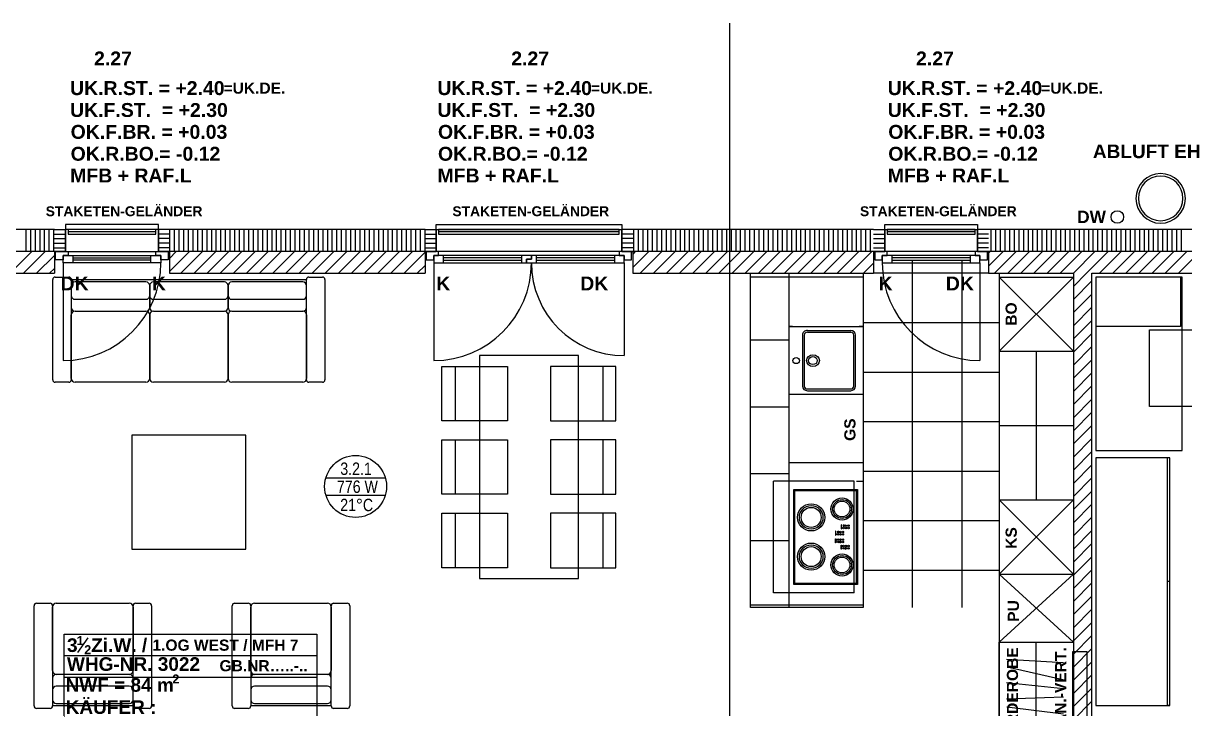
# Model space of a CAD drawing. Header units: millimetres. Extents: x -13068 to 19137, y -13507 to 12485.
# Drawn here: x -5707 to 3680, y 5878 to 11415 of the extents above; entities that cross this region are included whole.
import ezdxf

# ---------------------------------------------------------------- set-up
doc = ezdxf.new("R2010")
doc.units = ezdxf.units.MM
doc.header["$LTSCALE"] = 500
doc.layers.get('0').update_dxf_attribs({"lineweight": 18})
for name, color, linetype in [('A04_1.OGHaus 7$0$010 Aussenwände', 8, 'Continuous'), ('A04_1.OGHaus 7$0$010 Aussenwände Bauteilschraffuren', 8, 'Continuous'), ('A04_1.OGHaus 7$0$010 Aussenwände Schichttrennlinien', 8, 'Continuous'), ('A04_1.OGHaus 7$0$010 Fenster', 8, 'Continuous'), ('A04_1.OGHaus 7$0$015 Innenwände', 8, 'Continuous'), ('A04_1.OGHaus 7$0$015 Innenwände Bauteilschraffuren', 8, 'Continuous'), ('A04_1.OGHaus 7$0$060 Möbel Einbau', 8, 'Continuous'), ('A04_1.OGHaus 7$0$060 Möbel Einbau Bauteilschraffuren', 8, 'Continuous'), ('A04_1.OGHaus 7$0$065 Möbel Einrichtung', 8, 'Continuous'), ('A04_1.OGHaus 7$0$090 Schraffuren', 8, 'Continuous'), ('A04_1.OGHaus 7$0$155 Beschriftungen Projekt', 8, 'Continuous'), ('A_OG01_Haus 7$0$MRI XREF', 8, 'Continuous'), ('H-RAUMNUMMERN', 240, 'Continuous'), ('MRI XREF', 8, 'Continuous')]:
    doc.layers.add(name, color=color, linetype=linetype)
doc.styles.add('A04_1.OGHaus 7$0$arial', font='')
doc.styles.add('MRI', font='ARIALN.TTF')
doc.styles.get('A04_1.OGHaus 7$0$arial').set_extended_font_data('Arial', bold=True)

# ---------------------------------------------------------------- blocks, each defined once
blk = doc.blocks.new('A04_1.OGHaus 7')
at = {"layer": 'A04_1.OGHaus 7$0$010 Aussenwände'}
for p, q in [((4.4868, 28.2722), (4.4868, 5.4421)), ((-0.9682, 26.6072), (-2.2632, 26.6072)), ((-0.9682, 26.6072), (-0.8782, 26.6072)), ((-0.8782, 26.6072), (-0.8782, 26.4272)), ((-0.1482, 26.6072), (-0.8582, 26.6072)), ((-0.8582, 26.6072), (-0.8582, 26.5672)), ((-0.1482, 26.5872), (-0.8582, 26.5872)), ((-0.8582, 26.5672), (-0.1482, 26.5672)), ((-0.1482, 26.5672), (-0.1482, 26.6072)), ((-0.0382, 26.6072), (-0.1282, 26.6072)), ((-0.1282, 26.6072), (-0.1282, 26.4272)), ((2.0268, 26.6072), (-0.0382, 26.6072)), ((2.0268, 26.6072), (2.1168, 26.6072)), ((2.1168, 26.6072), (2.1168, 26.4272)), ((3.5968, 26.6072), (2.1368, 26.6072)), ((2.1368, 26.6072), (2.1368, 26.5672)), ((3.5968, 26.5872), (2.1368, 26.5872)), ((2.1368, 26.5672), (3.5968, 26.5672)), ((3.5968, 26.5672), (3.5968, 26.6072)), ((3.7068, 26.6072), (3.6168, 26.6072)), ((3.6168, 26.6072), (3.6168, 26.4272)), ((5.6518, 26.6072), (3.7068, 26.6072)), ((5.6518, 26.6072), (5.7418, 26.6072)), ((5.7418, 26.6072), (5.7418, 26.4272)), ((6.4718, 26.6072), (5.7618, 26.6072)), ((5.7618, 26.6072), (5.7618, 26.5672)), ((6.4718, 26.5872), (5.7618, 26.5872)), ((5.7618, 26.5672), (6.4718, 26.5672)), ((6.4718, 26.5672), (6.4718, 26.6072)), ((6.5818, 26.6072), (6.4918, 26.6072)), ((6.4918, 26.6072), (6.4918, 26.4272)), ((8.2618, 26.6072), (6.5818, 26.6072)), ((-0.9682, 26.4272), (-0.8782, 26.4272)), ((-0.8782, 26.4272), (-0.9682, 26.4272)), ((-0.9682, 26.4272), (-0.9682, 26.3622)), ((-0.0382, 26.4272), (-0.1282, 26.4272)), ((-0.1282, 26.4272), (-0.0382, 26.4272)), ((-0.0382, 26.4272), (-0.0382, 26.3622)), ((2.0268, 26.4272), (2.1168, 26.4272)), ((2.1168, 26.4272), (2.0268, 26.4272)), ((2.0268, 26.4272), (2.0268, 26.3622)), ((3.7068, 26.4272), (3.6168, 26.4272)), ((3.6168, 26.4272), (3.7068, 26.4272)), ((3.7068, 26.4272), (3.7068, 26.3622)), ((5.6518, 26.4272), (5.7418, 26.4272)), ((5.7418, 26.4272), (5.6518, 26.4272)), ((5.6518, 26.4272), (5.6518, 26.3622)), ((6.5818, 26.4272), (6.4918, 26.4272)), ((6.4918, 26.4272), (6.5818, 26.4272)), ((6.5818, 26.4272), (6.5818, 26.3622)), ((-0.9682, 26.3622), (-0.9682, 26.2522)), ((-0.0382, 26.3622), (-0.0382, 26.2522)), ((2.0268, 26.3622), (2.0268, 26.2522)), ((3.7068, 26.3622), (3.7068, 26.2522)), ((5.6518, 26.3622), (5.6518, 26.2522)), ((6.5818, 26.3622), (6.5818, 26.2522)), ((-1.9082, 26.2522), (-0.9682, 26.2522)), ((-0.0382, 26.2522), (2.0268, 26.2522)), ((3.7068, 26.2522), (5.6518, 26.2522)), ((6.5818, 26.2522), (7.2668, 26.2522)), ((7.4168, 26.2522), (8.2618, 26.2522))]:
    blk.add_line(p, q, dxfattribs=at)
for radius, start, end in [(0.2, 90, 270), (0.18, 90, 270), (0.2, 270, 90), (0.18, 270, 90)]:
    blk.add_arc((7.9718, 26.8572), radius, start, end, dxfattribs=at)
at = {"layer": 'A04_1.OGHaus 7$0$010 Aussenwände Bauteilschraffuren'}
for p, q in [((-1.2, 26.6072), (-1.2, 26.4272)), ((-1.1625, 26.6072), (-1.1625, 26.4272)), ((-1.125, 26.6072), (-1.125, 26.4272)), ((-1.0875, 26.6072), (-1.0875, 26.4272)), ((-1.05, 26.6072), (-1.05, 26.4272)), ((-1.0125, 26.6072), (-1.0125, 26.4272)), ((-0.975, 26.6072), (-0.975, 26.4272)), ((-0.9682, 26.5697), (-0.8782, 26.5697)), ((-0.0382, 26.5697), (-0.1282, 26.5697)), ((-0.0375, 26.6072), (-0.0375, 26.4272)), ((0, 26.6072), (0, 26.4272)), ((0.0375, 26.6072), (0.0375, 26.4272)), ((0.075, 26.6072), (0.075, 26.4272)), ((0.1125, 26.6072), (0.1125, 26.4272)), ((0.15, 26.6072), (0.15, 26.4272)), ((0.1875, 26.6072), (0.1875, 26.4272)), ((0.225, 26.6072), (0.225, 26.4272)), ((0.2625, 26.6072), (0.2625, 26.4272)), ((0.3, 26.6072), (0.3, 26.4272)), ((0.3375, 26.6072), (0.3375, 26.4272)), ((0.375, 26.6072), (0.375, 26.4272)), ((0.4125, 26.6072), (0.4125, 26.4272)), ((0.45, 26.6072), (0.45, 26.4272)), ((0.4875, 26.6072), (0.4875, 26.4272)), ((0.525, 26.6072), (0.525, 26.4272)), ((0.5625, 26.6072), (0.5625, 26.4272)), ((0.6, 26.6072), (0.6, 26.4272)), ((0.6375, 26.6072), (0.6375, 26.4272)), ((0.675, 26.6072), (0.675, 26.4272)), ((0.7125, 26.6072), (0.7125, 26.4272)), ((0.75, 26.6072), (0.75, 26.4272)), ((0.7875, 26.6072), (0.7875, 26.4272)), ((0.825, 26.6072), (0.825, 26.4272)), ((0.8625, 26.6072), (0.8625, 26.4272)), ((0.9, 26.6072), (0.9, 26.4272)), ((0.9375, 26.6072), (0.9375, 26.4272)), ((0.975, 26.6072), (0.975, 26.4272)), ((1.0125, 26.6072), (1.0125, 26.4272)), ((1.05, 26.6072), (1.05, 26.4272)), ((1.0875, 26.6072), (1.0875, 26.4272)), ((1.125, 26.6072), (1.125, 26.4272)), ((1.1625, 26.6072), (1.1625, 26.4272)), ((1.2, 26.6072), (1.2, 26.4272)), ((1.2375, 26.6072), (1.2375, 26.4272)), ((1.275, 26.6072), (1.275, 26.4272)), ((1.3125, 26.6072), (1.3125, 26.4272)), ((1.35, 26.6072), (1.35, 26.4272)), ((1.3875, 26.6072), (1.3875, 26.4272)), ((1.425, 26.6072), (1.425, 26.4272)), ((1.4625, 26.6072), (1.4625, 26.4272)), ((1.5, 26.6072), (1.5, 26.4272)), ((1.5375, 26.6072), (1.5375, 26.4272)), ((1.575, 26.6072), (1.575, 26.4272)), ((1.6125, 26.6072), (1.6125, 26.4272)), ((1.65, 26.6072), (1.65, 26.4272)), ((1.6875, 26.6072), (1.6875, 26.4272)), ((1.725, 26.6072), (1.725, 26.4272)), ((1.7625, 26.6072), (1.7625, 26.4272)), ((1.8, 26.6072), (1.8, 26.4272)), ((1.8375, 26.6072), (1.8375, 26.4272)), ((1.875, 26.6072), (1.875, 26.4272)), ((1.9125, 26.6072), (1.9125, 26.4272)), ((1.95, 26.6072), (1.95, 26.4272)), ((1.9875, 26.6072), (1.9875, 26.4272)), ((2.025, 26.6072), (2.025, 26.4272)), ((2.0268, 26.5697), (2.1168, 26.5697)), ((3.7068, 26.5697), (3.6168, 26.5697)), ((3.7125, 26.6072), (3.7125, 26.4272)), ((3.75, 26.6072), (3.75, 26.4272)), ((3.7875, 26.6072), (3.7875, 26.4272)), ((3.825, 26.6072), (3.825, 26.4272)), ((3.8625, 26.6072), (3.8625, 26.4272)), ((3.9, 26.6072), (3.9, 26.4272)), ((3.9375, 26.6072), (3.9375, 26.4272)), ((3.975, 26.6072), (3.975, 26.4272)), ((4.0125, 26.6072), (4.0125, 26.4272)), ((4.05, 26.6072), (4.05, 26.4272)), ((4.0875, 26.6072), (4.0875, 26.4272)), ((4.125, 26.6072), (4.125, 26.4272)), ((4.1625, 26.6072), (4.1625, 26.4272)), ((4.2, 26.6072), (4.2, 26.4272)), ((4.2375, 26.6072), (4.2375, 26.4272)), ((4.275, 26.6072), (4.275, 26.4272)), ((4.3125, 26.6072), (4.3125, 26.4272)), ((4.35, 26.6072), (4.35, 26.4272)), ((4.3875, 26.6072), (4.3875, 26.4272)), ((4.425, 26.6072), (4.425, 26.4272)), ((4.4625, 26.6072), (4.4625, 26.4272)), ((4.5, 26.6072), (4.5, 26.4272)), ((4.5375, 26.6072), (4.5375, 26.4272)), ((4.575, 26.6072), (4.575, 26.4272)), ((4.6125, 26.6072), (4.6125, 26.4272)), ((4.65, 26.6072), (4.65, 26.4272)), ((4.6875, 26.6072), (4.6875, 26.4272)), ((4.725, 26.6072), (4.725, 26.4272)), ((4.7625, 26.6072), (4.7625, 26.4272)), ((4.8, 26.6072), (4.8, 26.4272)), ((4.8375, 26.6072), (4.8375, 26.4272)), ((4.875, 26.6072), (4.875, 26.4272)), ((4.9125, 26.6072), (4.9125, 26.4272)), ((4.95, 26.6072), (4.95, 26.4272)), ((4.9875, 26.6072), (4.9875, 26.4272)), ((5.025, 26.6072), (5.025, 26.4272)), ((5.0625, 26.6072), (5.0625, 26.4272)), ((5.1, 26.6072), (5.1, 26.4272)), ((5.1375, 26.6072), (5.1375, 26.4272)), ((5.175, 26.6072), (5.175, 26.4272)), ((5.2125, 26.6072), (5.2125, 26.4272)), ((5.25, 26.6072), (5.25, 26.4272)), ((5.2875, 26.6072), (5.2875, 26.4272)), ((5.325, 26.6072), (5.325, 26.4272)), ((5.3625, 26.6072), (5.3625, 26.4272)), ((5.4, 26.6072), (5.4, 26.4272)), ((5.4375, 26.6072), (5.4375, 26.4272)), ((5.475, 26.6072), (5.475, 26.4272)), ((5.5125, 26.6072), (5.5125, 26.4272)), ((5.55, 26.6072), (5.55, 26.4272)), ((5.5875, 26.6072), (5.5875, 26.4272)), ((5.625, 26.6072), (5.625, 26.4272)), ((5.6518, 26.5697), (5.7418, 26.5697)), ((6.5818, 26.5697), (6.4918, 26.5697)), ((6.6, 26.6072), (6.6, 26.4272)), ((6.6375, 26.6072), (6.6375, 26.4272)), ((6.675, 26.6072), (6.675, 26.4272)), ((6.7125, 26.6072), (6.7125, 26.4272)), ((6.75, 26.6072), (6.75, 26.4272)), ((6.7875, 26.6072), (6.7875, 26.4272)), ((6.825, 26.6072), (6.825, 26.4272)), ((6.8625, 26.6072), (6.8625, 26.4272)), ((6.9, 26.6072), (6.9, 26.4272)), ((6.9375, 26.6072), (6.9375, 26.4272)), ((6.975, 26.6072), (6.975, 26.4272)), ((7.0125, 26.6072), (7.0125, 26.4272)), ((7.05, 26.6072), (7.05, 26.4272)), ((7.0875, 26.6072), (7.0875, 26.4272)), ((7.125, 26.6072), (7.125, 26.4272)), ((7.1625, 26.6072), (7.1625, 26.4272)), ((7.2, 26.6072), (7.2, 26.4272)), ((7.2375, 26.6072), (7.2375, 26.4272)), ((7.275, 26.6072), (7.275, 26.4272)), ((7.3125, 26.6072), (7.3125, 26.4272)), ((7.35, 26.6072), (7.35, 26.4272)), ((7.3875, 26.6072), (7.3875, 26.4272)), ((7.425, 26.6072), (7.425, 26.4272)), ((7.4625, 26.6072), (7.4625, 26.4272)), ((7.5, 26.6072), (7.5, 26.4272)), ((7.5375, 26.6072), (7.5375, 26.4272)), ((7.575, 26.6072), (7.575, 26.4272)), ((7.6125, 26.6072), (7.6125, 26.4272)), ((7.65, 26.6072), (7.65, 26.4272)), ((7.6875, 26.6072), (7.6875, 26.4272)), ((7.725, 26.6072), (7.725, 26.4272)), ((7.7625, 26.6072), (7.7625, 26.4272)), ((7.8, 26.6072), (7.8, 26.4272)), ((7.8375, 26.6072), (7.8375, 26.4272)), ((7.875, 26.6072), (7.875, 26.4272)), ((7.9125, 26.6072), (7.9125, 26.4272)), ((7.95, 26.6072), (7.95, 26.4272)), ((7.9875, 26.6072), (7.9875, 26.4272)), ((8.025, 26.6072), (8.025, 26.4272)), ((8.0625, 26.6072), (8.0625, 26.4272)), ((8.1, 26.6072), (8.1, 26.4272)), ((8.1375, 26.6072), (8.1375, 26.4272)), ((-0.9682, 26.5322), (-0.8782, 26.5322)), ((-0.9682, 26.4947), (-0.8782, 26.4947)), ((-0.0382, 26.5322), (-0.1282, 26.5322)), ((-0.0382, 26.4947), (-0.1282, 26.4947)), ((2.0268, 26.5322), (2.1168, 26.5322)), ((2.0268, 26.4947), (2.1168, 26.4947)), ((3.7068, 26.5322), (3.6168, 26.5322)), ((3.7068, 26.4947), (3.6168, 26.4947)), ((5.6518, 26.5322), (5.7418, 26.5322)), ((5.6518, 26.4947), (5.7418, 26.4947)), ((6.5818, 26.5322), (6.4918, 26.5322)), ((6.5818, 26.4947), (6.4918, 26.4947)), ((-1.325, 26.2522), (-1.15, 26.4272)), ((-1.2189, 26.2522), (-1.0439, 26.4272)), ((-1.1129, 26.2522), (-0.9682, 26.3968)), ((-0.9682, 26.4572), (-0.8782, 26.4572)), ((-0.0382, 26.4572), (-0.1282, 26.4572)), ((-0.0382, 26.3722), (0.0167, 26.4272)), ((-0.0382, 26.2662), (0.1228, 26.4272)), ((0.0538, 26.2522), (0.2288, 26.4272)), ((0.1599, 26.2522), (0.3349, 26.4272)), ((0.266, 26.2522), (0.441, 26.4272)), ((0.372, 26.2522), (0.547, 26.4272)), ((0.4781, 26.2522), (0.6531, 26.4272)), ((0.5842, 26.2522), (0.7592, 26.4272)), ((0.6902, 26.2522), (0.8652, 26.4272)), ((0.7963, 26.2522), (0.9713, 26.4272)), ((0.9024, 26.2522), (1.0774, 26.4272)), ((1.0084, 26.2522), (1.1834, 26.4272)), ((1.1145, 26.2522), (1.2895, 26.4272)), ((1.2206, 26.2522), (1.3956, 26.4272)), ((1.3266, 26.2522), (1.5016, 26.4272)), ((1.4327, 26.2522), (1.6077, 26.4272)), ((1.5388, 26.2522), (1.7138, 26.4272)), ((1.6448, 26.2522), (1.8198, 26.4272)), ((1.7509, 26.2522), (1.9259, 26.4272)), ((1.857, 26.2522), (2.0268, 26.422)), ((2.0268, 26.4572), (2.1168, 26.4572)), ((3.7068, 26.4572), (3.6168, 26.4572)), ((3.7068, 26.4049), (3.729, 26.4272)), ((3.7068, 26.2989), (3.8351, 26.4272)), ((3.7662, 26.2522), (3.9412, 26.4272)), ((3.8722, 26.2522), (4.0472, 26.4272)), ((3.9783, 26.2522), (4.1533, 26.4272)), ((4.0844, 26.2522), (4.2594, 26.4272)), ((4.1904, 26.2522), (4.3654, 26.4272)), ((4.2965, 26.2522), (4.4715, 26.4272)), ((4.4026, 26.2522), (4.5776, 26.4272)), ((4.5086, 26.2522), (4.6836, 26.4272)), ((4.6147, 26.2522), (4.7897, 26.4272)), ((4.7208, 26.2522), (4.8958, 26.4272)), ((4.8268, 26.2522), (5.0018, 26.4272)), ((4.9329, 26.2522), (5.1079, 26.4272)), ((5.0389, 26.2522), (5.2139, 26.4272)), ((5.145, 26.2522), (5.32, 26.4272)), ((5.2511, 26.2522), (5.4261, 26.4272)), ((5.3571, 26.2522), (5.5321, 26.4272)), ((5.4632, 26.2522), (5.6382, 26.4272)), ((5.6518, 26.4572), (5.7418, 26.4572)), ((6.5818, 26.4572), (6.4918, 26.4572)), ((6.5818, 26.4161), (6.5928, 26.4272)), ((6.5818, 26.3101), (6.6989, 26.4272)), ((6.6299, 26.2522), (6.8049, 26.4272)), ((6.736, 26.2522), (6.911, 26.4272)), ((6.8421, 26.2522), (7.0171, 26.4272)), ((6.9481, 26.2522), (7.1231, 26.4272)), ((7.0542, 26.2522), (7.2292, 26.4272)), ((7.1603, 26.2522), (7.3353, 26.4272)), ((7.2663, 26.2522), (7.4413, 26.4272)), ((7.3724, 26.2522), (7.5474, 26.4272)), ((7.4785, 26.2522), (7.6535, 26.4272)), ((7.5845, 26.2522), (7.7595, 26.4272)), ((7.6906, 26.2522), (7.8656, 26.4272)), ((7.7967, 26.2522), (7.9717, 26.4272)), ((7.9027, 26.2522), (8.0777, 26.4272)), ((8.0088, 26.2522), (8.1838, 26.4272)), ((8.1149, 26.2522), (8.2618, 26.3991)), ((-1.0068, 26.2522), (-0.9682, 26.2908)), ((1.963, 26.2522), (2.0268, 26.3159)), ((5.5693, 26.2522), (5.6518, 26.3347))]:
    blk.add_line(p, q, dxfattribs=at)
at = {"layer": 'A04_1.OGHaus 7$0$010 Aussenwände Schichttrennlinien'}
for p, q in [((-0.8782, 26.4272), (-0.8782, 26.6072)), ((-0.1282, 26.4272), (-0.1282, 26.6072)), ((2.1168, 26.4272), (2.1168, 26.6072)), ((3.6168, 26.4272), (3.6168, 26.6072)), ((5.7418, 26.4272), (5.7418, 26.6072)), ((6.4918, 26.4272), (6.4918, 26.6072)), ((-0.9682, 26.4272), (-2.0832, 26.4272)), ((2.0268, 26.4272), (-0.0382, 26.4272)), ((5.6518, 26.4272), (3.7068, 26.4272)), ((8.2618, 26.4272), (6.5818, 26.4272))]:
    blk.add_line(p, q, dxfattribs=at)
for p in [(-0.9682, 26.4272), (-0.0382, 26.4272), (2.0268, 26.4272), (3.7068, 26.4272), (5.6518, 26.4272), (6.5818, 26.4272)]:
    blk.add_point(p, dxfattribs=at)
at = {"layer": 'A04_1.OGHaus 7$0$010 Fenster'}
for p, q in [((-0.1282, 26.6472), (-0.8782, 26.6472)), ((-0.8782, 26.6472), (-0.8782, 26.6072)), ((-0.1282, 26.6072), (-0.8782, 26.6072)), ((-0.1282, 26.6072), (-0.1282, 26.6472)), ((2.1168, 26.6072), (2.1168, 26.6472)), ((2.1168, 26.6472), (3.6168, 26.6472)), ((2.1168, 26.6072), (3.6168, 26.6072)), ((3.6168, 26.6472), (3.6168, 26.6072)), ((5.7418, 26.6072), (5.7418, 26.6472)), ((5.7418, 26.6472), (6.4918, 26.6472)), ((5.7418, 26.6072), (6.4918, 26.6072)), ((6.4918, 26.6472), (6.4918, 26.6072)), ((-0.9682, 26.4272), (-0.9682, 26.3622)), ((-0.8782, 26.4272), (-0.9682, 26.4272)), ((-0.9582, 26.4272), (-0.8582, 26.4272)), ((-0.9582, 26.3622), (-0.9582, 26.4272)), ((-0.8582, 26.3972), (-0.8982, 26.3972)), ((-0.8982, 26.3972), (-0.8982, 26.3622)), ((-0.8982, 26.3372), (-0.8982, 26.3972)), ((-0.8982, 26.3972), (-0.8182, 26.3972)), ((-0.8582, 26.4272), (-0.1482, 26.4272)), ((-0.8582, 26.4272), (-0.8582, 26.3972)), ((-0.8182, 26.3972), (-0.1882, 26.3972)), ((-0.8182, 26.3972), (-0.8182, 26.3372)), ((-0.1882, 26.3372), (-0.1882, 26.3972)), ((-0.1882, 26.3972), (-0.1082, 26.3972)), ((-0.1482, 26.3972), (-0.1482, 26.4272)), ((-0.1482, 26.4272), (-0.0482, 26.4272)), ((-0.1082, 26.3972), (-0.1482, 26.3972)), ((-0.1282, 26.4272), (-0.0382, 26.4272)), ((-0.1082, 26.3622), (-0.1082, 26.3972)), ((-0.1082, 26.3972), (-0.1082, 26.3372)), ((-0.0482, 26.4272), (-0.0482, 26.3622)), ((-0.0382, 26.4272), (-0.0382, 26.3622)), ((2.0268, 26.4272), (2.0268, 26.3622)), ((2.1168, 26.4272), (2.0268, 26.4272)), ((2.1368, 26.4272), (2.0368, 26.4272)), ((2.0368, 26.4272), (2.0368, 26.3622)), ((2.0968, 26.3622), (2.0968, 26.3972)), ((2.0968, 26.3972), (2.1368, 26.3972)), ((2.0968, 26.3972), (2.0968, 26.3372)), ((2.1768, 26.3972), (2.0968, 26.3972)), ((3.5968, 26.4272), (2.1368, 26.4272)), ((2.1368, 26.3972), (2.1368, 26.4272)), ((2.8068, 26.3972), (2.1768, 26.3972)), ((2.1768, 26.3372), (2.1768, 26.3972)), ((2.8868, 26.3972), (2.8068, 26.3972)), ((2.8068, 26.3972), (2.8068, 26.3372)), ((2.8868, 26.3672), (2.8868, 26.3972)), ((2.9268, 26.3972), (2.8868, 26.3972)), ((2.8868, 26.3972), (2.8868, 26.3672)), ((3.5568, 26.3972), (2.9268, 26.3972)), ((2.9268, 26.3372), (2.9268, 26.3972)), ((3.5568, 26.3972), (3.5568, 26.3372)), ((3.6368, 26.3972), (3.5568, 26.3972)), ((3.6968, 26.4272), (3.5968, 26.4272)), ((3.5968, 26.4272), (3.5968, 26.3972)), ((3.5968, 26.3972), (3.6368, 26.3972)), ((3.6168, 26.4272), (3.7068, 26.4272)), ((3.6368, 26.3972), (3.6368, 26.3622)), ((3.6368, 26.3372), (3.6368, 26.3972)), ((3.6968, 26.3622), (3.6968, 26.4272)), ((3.7068, 26.4272), (3.7068, 26.3622)), ((5.6518, 26.4272), (5.6518, 26.3622)), ((5.7418, 26.4272), (5.6518, 26.4272)), ((5.7618, 26.4272), (5.6618, 26.4272)), ((5.6618, 26.4272), (5.6618, 26.3622)), ((5.7218, 26.3622), (5.7218, 26.3972)), ((5.7218, 26.3972), (5.7618, 26.3972)), ((5.7218, 26.3972), (5.7218, 26.3372)), ((5.8018, 26.3972), (5.7218, 26.3972)), ((6.4718, 26.4272), (5.7618, 26.4272)), ((5.7618, 26.3972), (5.7618, 26.4272)), ((6.4318, 26.3972), (5.8018, 26.3972)), ((5.8018, 26.3372), (5.8018, 26.3972)), ((6.4318, 26.3972), (6.4318, 26.3372)), ((6.5118, 26.3972), (6.4318, 26.3972)), ((6.5718, 26.4272), (6.4718, 26.4272)), ((6.4718, 26.4272), (6.4718, 26.3972)), ((6.4718, 26.3972), (6.5118, 26.3972)), ((6.4918, 26.4272), (6.5818, 26.4272)), ((6.5118, 26.3972), (6.5118, 26.3622)), ((6.5118, 26.3372), (6.5118, 26.3972)), ((6.5718, 26.3622), (6.5718, 26.4272)), ((6.5818, 26.4272), (6.5818, 26.3622)), ((-0.8982, 26.3622), (-0.9582, 26.3622)), ((-0.8182, 26.3372), (-0.8982, 26.3372)), ((-0.8982, 26.3372), (-0.8982, 25.5472)), ((-0.8182, 26.3772), (-0.1882, 26.3772)), ((-0.1882, 26.3572), (-0.8182, 26.3572)), ((-0.1882, 26.3372), (-0.8182, 26.3372)), ((-0.1082, 26.3372), (-0.1882, 26.3372)), ((-0.0482, 26.3622), (-0.1082, 26.3622)), ((2.0368, 26.3622), (2.0968, 26.3622)), ((2.0968, 26.3372), (2.1768, 26.3372)), ((2.0968, 26.3372), (2.0968, 25.5472)), ((2.8068, 26.3772), (2.1768, 26.3772)), ((2.1768, 26.3572), (2.8068, 26.3572)), ((2.1768, 26.3372), (2.8068, 26.3372)), ((2.8068, 26.3372), (2.8468, 26.3372)), ((2.8468, 26.3672), (2.8868, 26.3672)), ((2.8468, 26.3372), (2.8468, 26.3672)), ((2.8868, 26.3672), (2.8468, 26.3672)), ((2.8468, 26.3672), (2.8468, 26.3372)), ((2.8468, 26.3372), (2.9268, 26.3372)), ((3.5568, 26.3772), (2.9268, 26.3772)), ((2.9268, 26.3572), (3.5568, 26.3572)), ((2.9268, 26.3372), (3.5568, 26.3372)), ((3.5568, 26.3372), (3.6368, 26.3372)), ((3.6368, 26.3622), (3.6968, 26.3622)), ((3.6368, 26.3372), (3.6368, 25.5872)), ((5.6618, 26.3622), (5.7218, 26.3622)), ((5.7218, 26.3372), (5.8018, 26.3372)), ((6.4318, 26.3772), (5.8018, 26.3772)), ((5.8018, 26.3572), (6.4318, 26.3572)), ((5.8018, 26.3372), (6.4318, 26.3372)), ((6.4318, 26.3372), (6.5118, 26.3372)), ((6.5118, 26.3622), (6.5718, 26.3622)), ((6.5118, 26.3372), (6.5118, 25.5472))]:
    blk.add_line(p, q, dxfattribs=at)
for centre, radius, start, end in [((-0.8982, 26.3372), 0.79, 270, 0), ((2.0968, 26.3372), 0.79, 270, 0), ((3.6368, 26.3372), 0.75, 180, 270), ((6.5118, 26.3372), 0.79, 180, 270)]:
    blk.add_arc(centre, radius, start, end, dxfattribs=at)
at = {"layer": 'A04_1.OGHaus 7$0$015 Innenwände'}
for p, q in [((7.2668, 26.2522), (7.2668, 22.3522)), ((7.4168, 22.5022), (7.4168, 26.2522))]:
    blk.add_line(p, q, dxfattribs=at)
at = {"layer": 'A04_1.OGHaus 7$0$015 Innenwände Bauteilschraffuren'}
for p, q in [((7.2668, 26.1466), (7.3724, 26.2522)), ((7.2668, 26.0405), (7.4168, 26.1905)), ((7.2668, 25.9344), (7.4168, 26.0844)), ((7.2668, 25.8284), (7.4168, 25.9784)), ((7.2668, 25.7223), (7.4168, 25.8723)), ((7.2668, 25.6162), (7.4168, 25.7662)), ((7.2668, 25.5102), (7.4168, 25.6602)), ((7.2668, 25.4041), (7.4168, 25.5541)), ((7.2668, 25.298), (7.4168, 25.448)), ((7.2668, 25.192), (7.4168, 25.342)), ((7.2668, 25.0859), (7.4168, 25.2359)), ((7.2668, 24.9798), (7.4168, 25.1298)), ((7.2668, 24.8738), (7.4168, 25.0238)), ((7.2668, 24.7677), (7.4168, 24.9177)), ((7.2668, 24.6616), (7.4168, 24.8116)), ((7.2668, 24.5556), (7.4168, 24.7056)), ((7.2668, 24.4495), (7.4168, 24.5995)), ((7.2668, 24.3434), (7.4168, 24.4934)), ((7.2668, 24.2374), (7.4168, 24.3874)), ((7.2668, 24.1313), (7.4168, 24.2813)), ((7.2668, 24.0252), (7.4168, 24.1752)), ((7.2668, 23.9192), (7.4168, 24.0692)), ((7.2668, 23.8131), (7.4168, 23.9631)), ((7.2668, 23.707), (7.4168, 23.857)), ((7.2668, 23.601), (7.4168, 23.751)), ((7.2668, 23.4949), (7.4168, 23.6449)), ((7.2668, 23.3888), (7.4168, 23.5388)), ((7.2668, 23.2828), (7.4168, 23.4328)), ((7.2668, 23.1767), (7.4168, 23.3267)), ((7.2668, 23.0706), (7.4168, 23.2206)), ((7.2668, 22.9646), (7.4168, 23.1146)), ((7.2668, 22.8585), (7.4168, 23.0085)), ((7.2668, 22.7524), (7.4168, 22.9024)), ((7.2668, 22.6464), (7.4168, 22.7964))]:
    blk.add_line(p, q, dxfattribs=at)
at = {"layer": 'A04_1.OGHaus 7$0$060 Möbel Einbau'}
for p, q in [((4.6568, 23.5522), (4.6568, 26.2522)), ((5.5668, 26.2222), (4.6568, 26.2222)), ((4.9668, 26.2522), (4.9668, 23.5522)), ((5.5668, 26.2522), (5.5668, 23.5522)), ((6.6668, 26.2522), (6.6668, 22.3522)), ((6.6668, 26.2222), (7.2668, 26.2222)), ((6.6668, 25.6222), (7.2668, 26.2222)), ((6.6668, 26.2222), (7.2668, 25.6222)), ((4.9976, 25.8222), (4.9668, 25.8222)), ((4.9668, 25.8222), (5.5668, 25.8222)), ((5.5668, 25.8222), (5.536, 25.8222)), ((5.0768, 25.7534), (5.0768, 25.3409)), ((5.0918, 25.7534), (5.0918, 25.3409)), ((5.1168, 25.7901), (5.4668, 25.7901)), ((5.1168, 25.7763), (5.4668, 25.7763)), ((5.4918, 25.3409), (5.4918, 25.7534)), ((5.5068, 25.3409), (5.5068, 25.7534)), ((4.9668, 25.7122), (4.6568, 25.7122)), ((6.6668, 25.6222), (7.2668, 25.6222)), ((6.9668, 25.6222), (6.9668, 24.4222)), ((4.9976, 25.2722), (4.9668, 25.2722)), ((5.5668, 25.2722), (4.9668, 25.2722)), ((5.1168, 25.318), (5.4668, 25.318)), ((5.1168, 25.3042), (5.4668, 25.3042)), ((5.5668, 25.2722), (5.536, 25.2722)), ((4.9668, 25.1722), (4.6568, 25.1722)), ((6.6668, 25.0222), (7.2668, 25.0222)), ((5.5668, 24.7222), (4.9668, 24.7222)), ((4.9668, 24.6322), (4.6568, 24.6322)), ((5.4943, 24.5722), (4.8443, 24.5722)), ((4.8443, 23.6722), (4.8443, 24.5722)), ((5.0068, 23.7372), (5.0068, 24.5072)), ((5.0068, 24.5072), (5.5218, 24.5072)), ((5.4943, 23.6722), (5.4943, 24.5722)), ((5.5143, 24.5722), (5.5668, 24.5722)), ((5.5218, 24.5072), (5.5218, 23.7372)), ((5.0168, 23.7472), (5.0168, 24.4972)), ((5.0168, 24.4972), (5.5118, 24.4972)), ((5.5118, 24.4972), (5.5118, 23.7472)), ((6.6668, 24.4222), (7.2668, 24.4222)), ((6.6668, 23.8222), (7.2668, 24.4222)), ((6.6668, 24.4222), (7.2668, 23.8222)), ((5.392, 24.2202), (5.389, 24.2202)), ((5.389, 24.2202), (5.389, 24.1876)), ((5.392, 24.1876), (5.392, 24.2202)), ((5.414, 24.2202), (5.4021, 24.2133)), ((5.414, 24.2064), (5.414, 24.2202)), ((5.4236, 24.2064), (5.4236, 24.2202)), ((5.4236, 24.2202), (5.4356, 24.2133)), ((5.3468, 24.1692), (5.3437, 24.1692)), ((5.3437, 24.1692), (5.3437, 24.1366)), ((5.3437, 24.1366), (5.3468, 24.1366)), ((5.3468, 24.1366), (5.3468, 24.1692)), ((5.3688, 24.1692), (5.3569, 24.1623)), ((5.3569, 24.1623), (5.3688, 24.1554)), ((5.3688, 24.1554), (5.3688, 24.1692)), ((5.3784, 24.1554), (5.3784, 24.1692)), ((5.3784, 24.1692), (5.3903, 24.1623)), ((5.3903, 24.1623), (5.3784, 24.1554)), ((5.389, 24.1876), (5.392, 24.1876)), ((5.4021, 24.2133), (5.414, 24.2064)), ((5.4356, 24.2133), (5.4236, 24.2064)), ((4.9668, 24.0922), (4.6568, 24.0922)), ((5.3437, 24.1077), (5.3468, 24.1077)), ((5.3437, 24.0751), (5.3437, 24.1077)), ((5.3468, 24.0751), (5.3437, 24.0751)), ((5.3468, 24.1077), (5.3468, 24.0751)), ((5.3569, 24.082), (5.3688, 24.0889)), ((5.3688, 24.0751), (5.3569, 24.082)), ((5.3688, 24.0889), (5.3688, 24.0751)), ((5.3903, 24.082), (5.3784, 24.0889)), ((5.3784, 24.0889), (5.3784, 24.0751)), ((5.3784, 24.0751), (5.3903, 24.082)), ((5.389, 24.0567), (5.392, 24.0567)), ((5.389, 24.0241), (5.389, 24.0567)), ((5.392, 24.0567), (5.392, 24.0241)), ((5.4021, 24.031), (5.414, 24.0379)), ((5.414, 24.0379), (5.414, 24.0241)), ((5.4356, 24.031), (5.4236, 24.0379)), ((5.4236, 24.0379), (5.4236, 24.0241)), ((5.392, 24.0241), (5.389, 24.0241)), ((5.414, 24.0241), (5.4021, 24.031)), ((5.4236, 24.0241), (5.4356, 24.031)), ((6.6668, 23.8222), (7.2668, 23.8222)), ((7.2668, 23.2722), (6.6668, 23.8222)), ((7.2668, 23.8222), (6.6668, 23.2722)), ((5.4943, 23.6722), (4.8443, 23.6722)), ((5.5218, 23.7372), (5.0068, 23.7372)), ((5.5118, 23.7472), (5.0168, 23.7472)), ((5.5668, 23.5722), (4.6568, 23.5722)), ((5.5668, 23.5522), (4.6568, 23.5522)), ((6.6668, 23.2722), (7.2668, 23.2722)), ((6.6668, 22.3722), (6.6668, 23.2722)), ((6.6668, 23.2722), (7.2668, 23.2722)), ((6.9668, 22.3722), (6.9668, 23.2722)), ((7.2668, 23.2722), (7.2668, 22.3722)), ((6.7263, 23.135), (7.1873, 23.1093)), ((6.7317, 23.0733), (7.1819, 22.971)), ((6.7272, 22.946), (7.1864, 22.8983)), ((6.7261, 22.8139), (7.1875, 22.8305)), ((6.7276, 22.7497), (7.186, 22.6947))]:
    blk.add_line(p, q, dxfattribs=at)
for centre, radius in [((7.6218, 26.7072), 0.05), ((5.3971, 24.3482), 0.09), ((5.3971, 24.3482), 0.0764), ((5.3971, 24.3482), 0.0637), ((5.1476, 24.2808), 0.11), ((5.1476, 24.2808), 0.0955), ((5.1476, 24.2808), 0.0809), ((5.4484, 24.2133), 0.00689), ((5.3637, 24.1435), 0.00689), ((5.3835, 24.1435), 0.00689), ((5.4032, 24.1623), 0.00689), ((5.4032, 24.1435), 0.00689), ((5.409, 24.1945), 0.00689), ((5.4287, 24.1945), 0.00689), ((5.4484, 24.1945), 0.00689), ((5.1476, 23.9635), 0.11), ((5.1476, 23.9635), 0.0955), ((5.1476, 23.9635), 0.0809), ((5.3637, 24.1008), 0.00689), ((5.3835, 24.1008), 0.00689), ((5.4032, 24.1008), 0.00689), ((5.4032, 24.082), 0.00689), ((5.409, 24.0498), 0.00689), ((5.4287, 24.0498), 0.00689), ((5.4484, 24.0498), 0.00689), ((5.4484, 24.031), 0.00689), ((5.3971, 23.8961), 0.09), ((5.3971, 23.8961), 0.0764), ((5.3971, 23.8961), 0.0637)]:
    blk.add_circle(centre, radius, dxfattribs=at)
for centre, major_axis, start_param, end_param in [((5.1168, 25.7534), (0.04, 0), 1.570796, 3.141593), ((5.1168, 25.7534), (0.025, 0), 1.570796, 3.141593), ((5.4668, 25.7534), (0.04, 0), 0, 1.570796), ((5.4668, 25.7534), (0.025, 0), 0, 1.570796), ((5.1168, 25.3409), (0.04, 0), 3.141593, 4.712389), ((5.1168, 25.3409), (0.025, 0), 3.141593, 4.712389), ((5.4668, 25.3409), (0.04, 0), 4.712389, 6.283185), ((5.4668, 25.3409), (0.025, 0), 4.712389, 6.283185)]:
    blk.add_ellipse(centre, major_axis=major_axis, ratio=0.916667, start_param=start_param, end_param=end_param, dxfattribs=at)
for centre, major_axis in [((5.0268, 25.5472), (0.027, 0)), ((5.1618, 25.5472), (0.0518, 0)), ((5.1618, 25.5472), (0.0352, 0))]:
    blk.add_ellipse(centre, major_axis=major_axis, ratio=0.916667, dxfattribs=at)
at = {"layer": 'A04_1.OGHaus 7$0$060 Möbel Einbau Bauteilschraffuren'}
for p, q in [((7.3786, 23.1958), (7.2586, 23.1958)), ((7.2586, 23.1958), (7.2586, 22.5458)), ((7.3786, 22.5458), (7.3786, 23.1958))]:
    blk.add_line(p, q, dxfattribs=at)
at = {"layer": 'A04_1.OGHaus 7$0$065 Möbel Einrichtung'}
for p, q in [((-0.9816, 25.3922), (-0.9816, 26.2022)), ((-0.9616, 26.2222), (-0.8516, 26.2222)), ((-0.8316, 26.2022), (-0.8316, 25.3922)), ((-0.8316, 26.2022), (1.0684, 26.2022)), ((1.0684, 25.3922), (1.0684, 26.2022)), ((1.0884, 26.2222), (1.1984, 26.2222)), ((1.2184, 26.2022), (1.2184, 25.3922)), ((7.4468, 26.2222), (7.4468, 24.8222)), ((8.1468, 26.2222), (7.4468, 26.2222)), ((8.1318, 26.2222), (8.1318, 25.8222)), ((8.1468, 24.8222), (8.1468, 26.2222)), ((-0.8316, 26.1522), (-0.8316, 25.9769)), ((-0.2283, 26.1822), (-0.8016, 26.1822)), ((-0.1983, 25.9769), (-0.1983, 26.1522)), ((-0.1983, 26.1522), (-0.1983, 25.9769)), ((0.405, 26.1822), (-0.1683, 26.1822)), ((0.435, 25.9769), (0.435, 26.1522)), ((0.435, 26.1522), (0.435, 25.9769)), ((1.0384, 26.1822), (0.465, 26.1822)), ((1.0684, 25.9769), (1.0684, 26.1522)), ((-0.8016, 26.0422), (-0.2283, 26.0422)), ((-0.1683, 26.0422), (0.405, 26.0422)), ((0.465, 26.0422), (1.0384, 26.0422)), ((-0.8316, 25.4022), (-0.8316, 25.9169)), ((-0.8016, 25.9469), (-0.2283, 25.9469)), ((-0.8016, 25.9469), (-0.2283, 25.9469)), ((-0.1983, 25.9169), (-0.1983, 25.4022)), ((-0.1983, 25.4022), (-0.1983, 25.9169)), ((-0.1683, 25.9469), (0.405, 25.9469)), ((-0.1683, 25.9469), (0.405, 25.9469)), ((0.435, 25.9169), (0.435, 25.4022)), ((0.435, 25.4022), (0.435, 25.9169)), ((0.465, 25.9469), (1.0384, 25.9469)), ((0.465, 25.9469), (1.0384, 25.9469)), ((1.0684, 25.9169), (1.0684, 25.4022)), ((8.1318, 25.8222), (7.4468, 25.8222)), ((7.8818, 25.7968), (8.4718, 25.7968)), ((7.8818, 25.1768), (7.8818, 25.7968)), ((3.2668, 25.5873), (2.4668, 25.5873)), ((2.4668, 25.5873), (2.4668, 23.7873)), ((3.2668, 23.7873), (3.2668, 25.5873)), ((2.1634, 25.5001), (2.6934, 25.5001)), ((2.1634, 25.0601), (2.1634, 25.5001)), ((2.2709, 25.5001), (2.2709, 25.0601)), ((2.6934, 25.5001), (2.6934, 25.0601)), ((3.5702, 25.5001), (3.0402, 25.5001)), ((3.0402, 25.5001), (3.0402, 25.0601)), ((3.4627, 25.5001), (3.4627, 25.0601)), ((3.5702, 25.0601), (3.5702, 25.5001)), ((-0.8516, 25.3722), (-0.9616, 25.3722)), ((-0.2283, 25.3722), (-0.8016, 25.3722)), ((0.405, 25.3722), (-0.1683, 25.3722)), ((1.0384, 25.3722), (0.465, 25.3722)), ((1.1984, 25.3722), (1.0884, 25.3722)), ((8.4718, 25.1768), (7.8818, 25.1768)), ((2.6934, 25.0601), (2.1634, 25.0601)), ((3.0402, 25.0601), (3.5702, 25.0601)), ((0.5786, 24.9443), (-0.3414, 24.9443)), ((-0.3414, 24.9443), (-0.3414, 24.0243)), ((0.5786, 24.0243), (0.5786, 24.9443)), ((2.1634, 24.9073), (2.6934, 24.9073)), ((2.1634, 24.4673), (2.1634, 24.9073)), ((2.2709, 24.9073), (2.2709, 24.4673)), ((2.6934, 24.9073), (2.6934, 24.4673)), ((3.5702, 24.9073), (3.0402, 24.9073)), ((3.0402, 24.9073), (3.0402, 24.4673)), ((3.4627, 24.9073), (3.4627, 24.4673)), ((3.5702, 24.4673), (3.5702, 24.9073)), ((7.4468, 24.8222), (8.1468, 24.8222)), ((8.0468, 24.7622), (7.4468, 24.7622)), ((7.4468, 24.7622), (7.4468, 22.7622)), ((8.0268, 22.7622), (8.0268, 24.7622)), ((8.0468, 22.7622), (8.0468, 24.7622)), ((2.6934, 24.4673), (2.1634, 24.4673)), ((3.0402, 24.4673), (3.5702, 24.4673)), ((2.1634, 24.3144), (2.6934, 24.3144)), ((2.1634, 23.8744), (2.1634, 24.3144)), ((2.2709, 24.3144), (2.2709, 23.8744)), ((2.6934, 24.3144), (2.6934, 23.8744)), ((3.5702, 24.3144), (3.0402, 24.3144)), ((3.0402, 24.3144), (3.0402, 23.8744)), ((3.4627, 24.3144), (3.4627, 23.8744)), ((3.5702, 23.8744), (3.5702, 24.3144)), ((-0.3414, 24.0243), (0.5786, 24.0243)), ((2.6934, 23.8744), (2.1634, 23.8744)), ((3.0402, 23.8744), (3.5702, 23.8744)), ((2.4668, 23.7873), (3.2668, 23.7873)), ((8.0468, 23.7622), (8.0268, 23.7622)), ((-1.1329, 22.7573), (-1.1329, 23.5673)), ((-1.1129, 23.5873), (-1.0029, 23.5873)), ((-0.9829, 23.5673), (-0.9829, 22.7573)), ((-0.9529, 23.5873), (-0.3629, 23.5873)), ((-0.3329, 22.7573), (-0.3329, 23.5673)), ((-0.3129, 23.5873), (-0.2029, 23.5873)), ((-0.1829, 23.5673), (-0.1829, 22.7573)), ((0.4683, 22.7573), (0.4683, 23.5673)), ((0.4883, 23.5873), (0.5983, 23.5873)), ((0.6183, 23.5673), (0.6183, 22.7573)), ((0.6483, 23.5873), (1.2383, 23.5873)), ((1.2683, 22.7573), (1.2683, 23.5673)), ((1.2883, 23.5873), (1.3983, 23.5873)), ((1.4183, 23.5673), (1.4183, 22.7573)), ((-0.9829, 23.0426), (-0.9829, 23.5573)), ((-0.3329, 23.5573), (-0.3329, 23.0426)), ((0.6183, 23.0426), (0.6183, 23.5573)), ((1.2683, 23.5573), (1.2683, 23.0426)), ((-0.3629, 23.0126), (-0.9529, 23.0126)), ((-0.3629, 23.0126), (-0.9529, 23.0126)), ((1.2383, 23.0126), (0.6483, 23.0126)), ((1.2383, 23.0126), (0.6483, 23.0126)), ((-0.9829, 22.9826), (-0.9829, 22.8073)), ((-0.3629, 22.9173), (-0.9529, 22.9173)), ((-0.3329, 22.8073), (-0.3329, 22.9826)), ((0.6183, 22.9826), (0.6183, 22.8073)), ((1.2383, 22.9173), (0.6483, 22.9173)), ((1.2683, 22.8073), (1.2683, 22.9826)), ((-1.0029, 22.7373), (-1.1129, 22.7373)), ((-0.3329, 22.7573), (-0.9829, 22.7573)), ((-0.9529, 22.7773), (-0.3629, 22.7773)), ((-0.2029, 22.7373), (-0.3129, 22.7373)), ((0.5983, 22.7373), (0.4883, 22.7373)), ((1.2683, 22.7573), (0.6183, 22.7573)), ((0.6483, 22.7773), (1.2383, 22.7773)), ((1.3983, 22.7373), (1.2883, 22.7373)), ((7.4468, 22.7622), (8.0468, 22.7622)), ((8.0468, 22.7622), (8.0268, 22.7622))]:
    blk.add_line(p, q, dxfattribs=at)
for centre, radius, start, end in [((-0.9616, 26.2022), 0.02, 90, 180), ((-0.8516, 26.2022), 0.02, 0, 90), ((1.0884, 26.2022), 0.02, 90, 180), ((1.1984, 26.2022), 0.02, 0, 90), ((-0.8016, 26.1522), 0.03, 90, 180), ((-0.2283, 26.1522), 0.03, 0, 90), ((-0.1683, 26.1522), 0.03, 90, 180), ((0.405, 26.1522), 0.03, 0, 90), ((0.465, 26.1522), 0.03, 90, 180), ((1.0384, 26.1522), 0.03, 0, 90), ((-0.8016, 26.0722), 0.03, 180, 270), ((-0.2283, 26.0722), 0.03, 270, 0), ((-0.1683, 26.0722), 0.03, 180, 270), ((0.405, 26.0722), 0.03, 270, 0), ((0.465, 26.0722), 0.03, 180, 270), ((1.0384, 26.0722), 0.03, 270, 0), ((-0.8016, 25.9769), 0.03, 180, 270), ((-0.8016, 25.9169), 0.03, 90, 180), ((-0.2283, 25.9769), 0.03, 270, 0), ((-0.2283, 25.9169), 0.03, 0, 90), ((-0.1683, 25.9769), 0.03, 180, 270), ((-0.1683, 25.9169), 0.03, 90, 180), ((0.405, 25.9769), 0.03, 270, 0), ((0.405, 25.9169), 0.03, 0, 90), ((0.465, 25.9769), 0.03, 180, 270), ((0.465, 25.9169), 0.03, 90, 180), ((1.0384, 25.9769), 0.03, 270, 0), ((1.0384, 25.9169), 0.03, 0, 90), ((-0.9616, 25.3922), 0.02, 180, 270), ((-0.8516, 25.3922), 0.02, 270, 0), ((-0.8016, 25.4022), 0.03, 180, 270), ((-0.2283, 25.4022), 0.03, 270, 0), ((-0.1683, 25.4022), 0.03, 180, 270), ((0.405, 25.4022), 0.03, 270, 0), ((0.465, 25.4022), 0.03, 180, 270), ((1.0384, 25.4022), 0.03, 270, 0), ((1.0884, 25.3922), 0.02, 180, 270), ((1.1984, 25.3922), 0.02, 270, 0), ((-1.1129, 23.5673), 0.02, 90, 180), ((-1.0029, 23.5673), 0.02, 0, 90), ((-0.9529, 23.5573), 0.03, 90, 180), ((-0.3629, 23.5573), 0.03, 0, 90), ((-0.3129, 23.5673), 0.02, 90, 180), ((-0.2029, 23.5673), 0.02, 0, 90), ((0.4883, 23.5673), 0.02, 90, 180), ((0.5983, 23.5673), 0.02, 0, 90), ((0.6483, 23.5573), 0.03, 90, 180), ((1.2383, 23.5573), 0.03, 0, 90), ((1.2883, 23.5673), 0.02, 90, 180), ((1.3983, 23.5673), 0.02, 0, 90), ((-0.9529, 23.0426), 0.03, 180, 270), ((-0.9529, 22.9826), 0.03, 90, 180), ((-0.3629, 23.0426), 0.03, 270, 0), ((-0.3629, 22.9826), 0.03, 0, 90), ((0.6483, 23.0426), 0.03, 180, 270), ((0.6483, 22.9826), 0.03, 90, 180), ((1.2383, 23.0426), 0.03, 270, 0), ((1.2383, 22.9826), 0.03, 0, 90), ((-0.9529, 22.8873), 0.03, 90, 180), ((-0.3629, 22.8873), 0.03, 0, 90), ((0.6483, 22.8873), 0.03, 90, 180), ((1.2383, 22.8873), 0.03, 0, 90), ((-1.1129, 22.7573), 0.02, 180, 270), ((-1.0029, 22.7573), 0.02, 270, 0), ((-0.9529, 22.8073), 0.03, 180, 270), ((-0.3629, 22.8073), 0.03, 270, 0), ((-0.3129, 22.7573), 0.02, 180, 270), ((-0.2029, 22.7573), 0.02, 270, 0), ((0.4883, 22.7573), 0.02, 180, 270), ((0.5983, 22.7573), 0.02, 270, 0), ((0.6483, 22.8073), 0.03, 180, 270), ((1.2383, 22.8073), 0.03, 270, 0), ((1.2883, 22.7573), 0.02, 180, 270), ((1.3983, 22.7573), 0.02, 270, 0)]:
    blk.add_arc(centre, radius, start, end, dxfattribs=at)
at = {"layer": 'A04_1.OGHaus 7$0$090 Schraffuren'}
for p, q in [((5.9668, 23.5522), (5.9668, 26.3622)), ((6.3668, 23.5522), (6.3668, 26.3622)), ((6.5818, 26.2522), (5.6518, 26.2522)), ((6.6668, 25.8522), (5.5668, 25.8522)), ((6.6668, 25.4522), (5.5668, 25.4522)), ((6.6668, 25.0522), (5.5668, 25.0522)), ((6.6668, 24.6522), (5.5668, 24.6522)), ((6.6668, 24.2522), (5.5668, 24.2522)), ((6.6668, 23.8522), (5.5668, 23.8522))]:
    blk.add_line(p, q, dxfattribs=at)
at = {"layer": 'A04_1.OGHaus 7$0$155 Beschriftungen Projekt'}
for p, q in [((-0.89, 22.595), (-0.89, 23.3385)), ((-0.89, 23.3385), (1.1527, 23.3385)), ((-0.7786, 23.1891), (-0.6954, 23.308)), ((1.1527, 23.3385), (1.1527, 22.595)), ((-0.89, 23.1643), (1.1527, 23.1643)), ((-0.89, 22.9909), (1.1527, 22.9909))]:
    blk.add_line(p, q, dxfattribs=at)
at = {"style": 'A04_1.OGHaus 7$0$arial'}
blk.add_text('GB.NR…..-..', height=0.09, dxfattribs=at).set_placement((0.3657, 23.0376))
at = {"layer": 'A04_1.OGHaus 7$0$155 Beschriftungen Projekt', "style": 'A04_1.OGHaus 7$0$arial'}
for s, height, p in [('2.27', 0.1125, (-0.648, 27.9313)), ('2.27', 0.1125, (2.7236, 27.9313)), ('2.27', 0.1125, (5.9948, 27.9313)), ('UK.R.ST. = +2.40', 0.1125, (-0.842, 27.6919)), ('=UK.DE.', 0.09, (0.3984, 27.7032)), ('UK.R.ST. = +2.40', 0.1125, (2.1268, 27.6919)), ('=UK.DE.', 0.09, (3.3672, 27.7032)), ('UK.R.ST. = +2.40', 0.1125, (5.7659, 27.6919)), ('=UK.DE.', 0.09, (7.0063, 27.7032)), ('UK.F.ST.  = +2.30', 0.1125, (-0.842, 27.5152)), ('UK.F.ST.  = +2.30', 0.1125, (2.1268, 27.5152)), ('UK.F.ST.  = +2.30', 0.1125, (5.7659, 27.5152)), ('OK.F.BR. = +0.03', 0.1125, (-0.8372, 27.3384)), ('OK.F.BR. = +0.03', 0.1125, (2.1315, 27.3384)), ('OK.F.BR. = +0.03', 0.1125, (5.7707, 27.3384)), ('OK.R.BO.= -0.12', 0.1125, (-0.8372, 27.1616)), ('OK.R.BO.= -0.12', 0.1125, (2.1315, 27.1616)), ('OK.R.BO.= -0.12', 0.1125, (5.7707, 27.1616)), ('ABLUFT EH', 0.11, (7.4243, 27.1824)), ('MFB + RAF.L', 0.1125, (-0.8413, 26.9859)), ('MFB + RAF.L', 0.1125, (2.1274, 26.9859)), ('MFB + RAF.L', 0.1125, (5.7666, 26.9859)), ('STAKETEN-GELÄNDER', 0.08, (-1.0387, 26.7137)), ('STAKETEN-GELÄNDER', 0.08, (2.248, 26.7137)), ('STAKETEN-GELÄNDER', 0.08, (5.5418, 26.7137)), ('DW', 0.1, (7.297, 26.658)), ('DK', 0.1125, (-0.9184, 26.1139)), ('K', 0.1125, (-0.1807, 26.1139)), ('K', 0.1125, (2.1173, 26.1139)), ('DK', 0.1125, (3.2812, 26.1139)), ('K', 0.1125, (5.6924, 26.1139)), ('DK', 0.1125, (6.236, 26.1139)), ('3', 0.11, (-0.8665, 23.1936)), ('1', 0.0726, (-0.789, 23.2486)), ('Zi.W. / ', 0.11, (-0.6711, 23.1936)), ('1.OG WEST / MFH 7', 0.09, (-0.176, 23.2036)), ('2 ', 0.0726, (-0.7274, 23.1757)), ('WHG-NR. 3022', 0.11, (-0.867, 23.041)), ('2', 0.0726, (-0.0145, 22.9393)), ('NWF = 84 m', 0.11, (-0.8782, 22.8722)), ('KÄUFER : ', 0.11, (-0.8777, 22.6932))]:
    blk.add_text(s, height=height, dxfattribs=at).set_placement(p)
for s, p in [('BO', (6.8088, 25.8286)), ('GS', (5.5053, 24.8983)), ('KS', (6.8088, 24.027)), ('PU', (6.8265, 23.4371)), ('GARDEROBE', (6.8192, 22.4138)), ('SAN.-VERT.', (7.2087, 22.5194))]:
    blk.add_text(s, height=0.09, rotation=90, dxfattribs=at).set_placement(p)
blk = doc.blocks.new('A_OG01_Haus 7')
at = {"layer": 'A_OG01_Haus 7$0$MRI XREF', "xscale": 1000, "yscale": 1000, "zscale": 1000}
blk.add_blockref('A04_1.OGHaus 7', (-4486.8, -16857.2), dxfattribs=at)

msp = doc.modelspace()

# ---------------------------------------------------------------- linework, layer by layer
at = {"layer": 'H-RAUMNUMMERN'}
for p, q in [((-3261.1, 7743.3), (-2781.1, 7743.3)), ((-3261.1, 7603.3), (-2781.1, 7603.3))]:
    msp.add_line(p, q, dxfattribs=at)
msp.add_circle((-3021.1, 7673.3), 250, dxfattribs=at)

# ---------------------------------------------------------------- block references
at = {"layer": 'MRI XREF'}
msp.add_blockref('A_OG01_Haus 7', (0, 0), dxfattribs=at)

# ---------------------------------------------------------------- texts
at = {"layer": 'H-RAUMNUMMERN', "insert": (-3017.3, 7815.8), "char_height": 100, "attachment_point": 5, "style": 'MRI'}
msp.add_mtext_dynamic_manual_height_columns('3.2.1', width=327.856, gutter_width=25, heights=[0], dxfattribs=at)
at = {"layer": 'H-RAUMNUMMERN', "color": 7, "insert": (-3006.2, 7670.5), "char_height": 100, "attachment_point": 5, "style": 'MRI'}
msp.add_mtext_dynamic_manual_height_columns('776 W', width=439.887, gutter_width=25, heights=[0], dxfattribs=at)
at = {"layer": 'H-RAUMNUMMERN', "color": 161, "insert": (-3012.5, 7523.1), "char_height": 100, "attachment_point": 5, "style": 'MRI'}
msp.add_mtext_dynamic_manual_height_columns('21°C', width=302.467, gutter_width=25, heights=[0], dxfattribs=at)

doc.saveas('drawing.dxf')
